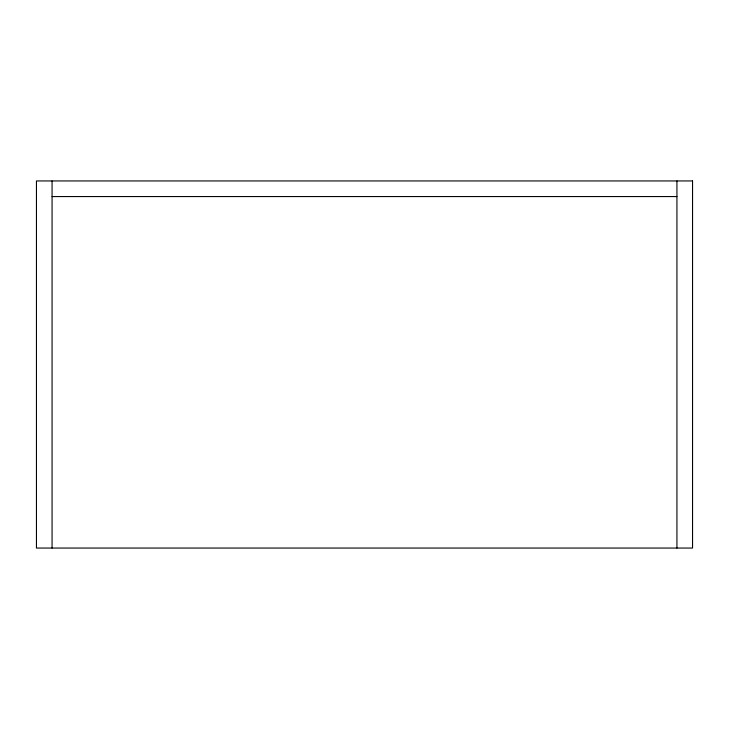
<?xml version="1.0" encoding="UTF-8"?>
<svg xmlns="http://www.w3.org/2000/svg" width="729" height="729" viewBox="0 0 729 729"><rect width="100%" height="100%" fill="white"/><g stroke="black" fill="none" stroke-linecap="round" stroke-linejoin="round"><path stroke-width="1.09" d="M52.069 196.566L676.931 196.566M676.931 180.947L676.931 548.053M52.069 180.947L52.069 548.053M692.55 180.947L36.45 180.947L36.45 548.053L692.55 548.053L692.55 180.947"/></g></svg>
